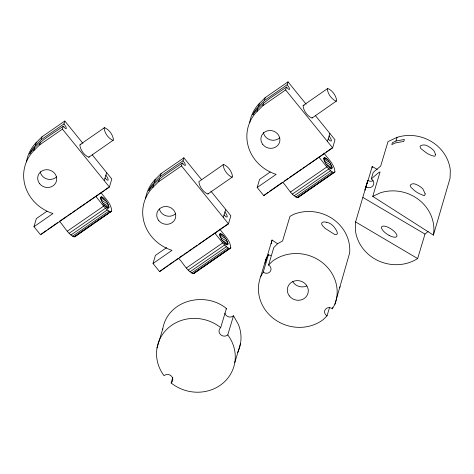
<?xml version="1.0" encoding="UTF-8"?>
<svg xmlns="http://www.w3.org/2000/svg" width="474" height="474" viewBox="0 0 474 474"><rect width="100%" height="100%" fill="white"/><g stroke="black" fill="none" stroke-linecap="round" stroke-linejoin="round"><path stroke-width="0.71" d="M162.736 329.596L162.76 328.861C167.796 299.935 205.236 290.971 226.43 308.521L220.694 327.629A5.173 4.787 16.7 0 0 220.422 334.496A5.173 4.787 16.7 0 0 227.769 334.899L233.498 315.791A5.173 4.787 16.7 0 1 228.456 316.792A5.173 4.787 16.7 0 1 224.877 313.113M373.044 180.79A5.173 4.787 16.7 0 1 367.848 180.381L355.595 221.915L355.364 230.074A39.603 36.67 16.7 0 0 417.647 258.555L424.982 234.097L428.182 231.383M372.185 167.855L372.22 166.493L377.286 169.485M108.949 207.606C108.457 203.222 105.258 199.009 101.495 196.799L100.601 197.22C101.092 201.604 104.292 205.817 108.054 208.027L108.949 207.606L107.734 208.442M66.579 216.44L59.422 221.376C64.292 226.329 67.432 233.611 73.885 236.816L74.845 236.787L111.734 211.072C111.42 203.826 105.21 198.446 101.252 192.936M228.035 243.654L228.006 244.406L227.111 244.827C223.349 242.617 220.149 238.404 219.658 234.02L220.552 233.599C224.267 235.643 226.874 239.637 228.035 243.654L226.217 244.904M174.841 260.712L178.479 258.176C183.349 263.129 186.489 270.411 192.942 273.617L193.902 273.587L230.791 247.872C230.435 240.371 223.894 234.879 219.847 229.155M332.185 167.678L331.841 168.827L331.261 168.845C327.498 166.641 324.299 162.422 323.807 158.043L324.702 157.623C328.417 159.667 331.024 163.66 332.185 167.678L330.372 168.928M269.291 191.514L282.634 182.194C287.499 187.153 290.639 194.429 297.091 197.64L298.057 197.611L334.94 171.89C334.591 164.395 328.044 158.903 323.997 153.179M265.037 263.123L265.985 259.023L268.509 254.497A4.74 4.39 16.7 0 0 270.879 255.622M271.169 243.897L272.064 240.028L277.521 243.766M327.042 315.832A4.74 4.39 16.7 0 1 325.383 309.362A4.74 4.39 16.7 0 1 332.363 308.817L334.893 304.29L349.658 252.915A39.603 36.67 16.7 0 0 293.519 214.414L289.94 216.446L282.605 240.905L277.551 243.766L273.83 247.481L268.557 265.061A4.74 4.39 16.7 0 1 270.216 271.531A4.74 4.39 16.7 0 1 263.236 272.076L260.706 276.609A39.603 36.67 16.7 0 0 275.453 319.926A39.603 36.67 16.7 0 0 323.321 319.547L327.042 315.832L329.578 307.395M64.814 121.03L63.954 123.951L65.821 126.505L66.419 128.525L65.27 128.383L63.291 126.203C51.494 134.557 37.79 141.939 29.56 154.091C31.865 148.249 36.842 144.019 41.197 139.712L42.044 136.773L64.814 121.03L82.944 143.385M183.871 157.83L183.011 160.751L184.878 163.305L185.476 165.325L184.327 165.183L182.348 163.003C170.551 171.357 156.841 178.739 148.611 190.892C150.922 185.05 155.899 180.813 160.253 176.512L161.101 173.573L183.871 157.83L201.533 179.61M288.02 81.848L287.161 84.769L289.027 87.329L289.626 89.343L288.476 89.207L286.497 87.026C274.701 95.375 260.996 102.757 252.766 114.915C255.077 109.073 260.048 104.837 264.403 100.535L265.25 97.597L288.02 81.848L306.151 104.209M92.24 154.85L111.799 178.965L109.417 187.058L40.539 234.796L33.974 226.696L52.94 213.549A41.333 38.228 16.3 0 1 33.808 150.655L34.655 147.764M35.337 145.459L36.184 142.561L42.044 136.773M33.808 150.655L39.662 144.866L62.432 129.124L63.291 126.203M33.974 226.696L36.356 218.597L47.027 211.203M210.835 191.075L230.856 215.765L228.474 223.858L159.596 271.59L153.031 263.491L171.997 250.349A41.333 38.228 16.3 0 1 152.859 187.455L153.712 184.564M154.388 182.259L155.241 179.362L161.101 173.573M152.859 187.455L158.719 181.666L181.489 165.924L182.348 163.003M153.031 263.491L155.413 255.397L166.676 247.594M159.596 271.59L167.565 265.796M315.447 115.674L335.005 139.789L332.624 147.882L263.751 195.614L257.181 187.514L276.152 174.373A41.333 38.228 16.3 0 1 257.015 111.479L257.862 108.587M258.543 106.283L259.397 103.379L265.25 97.597M257.015 111.479L262.869 105.69L285.638 89.947L286.497 87.026M257.181 187.514L259.562 179.421L270.233 172.026M263.751 195.614L268.083 192.361M39.662 144.866L40.533 141.963M158.719 181.666L159.59 178.763M157.024 347.969L162.76 328.861M227.769 334.899A39.603 36.67 16.7 0 1 222.993 383.146A39.603 36.67 16.7 0 1 171.12 382.974L172.814 377.31M262.869 105.69L263.74 102.787M234.79 362.634L240.519 343.526M260.706 276.609L265.985 259.023M265.564 261.689L272.064 240.028M263.236 272.076L268.509 254.497M365.093 190.258L366.562 185.364M366.977 183.965L372.22 166.493M371.272 178.888L373.222 172.388L380.681 166.06L388.016 141.596L397.052 137.365A39.603 36.67 16.7 0 1 450.3 170.083L450.069 178.242L433.402 235.122L372.742 196.384L380.083 171.926L378.732 172.56L371.272 178.888A5.173 4.787 16.7 0 1 373.062 185.63A5.173 4.787 16.7 0 1 365.898 186.88M332.363 308.817L332.784 307.413M395.956 141.027L404.381 139.469L403.812 141.382L395.381 142.935L391.808 144.611L392.383 142.698L395.956 141.027L397.052 137.365M109.417 187.058L104.233 180.635L106.668 172.577M228.474 223.858L223.29 217.436L225.725 209.378M329.874 133.395L327.445 141.453L332.624 147.882M364.921 189.499L367.848 180.381M339.532 287.837L340.166 286.705M226.033 309.007L226.43 308.521M74.845 236.787L78.406 234.032M193.902 273.587L194.429 272.917M298.057 197.611L299.793 196.106M268.557 265.061L272.277 261.346A39.603 36.67 16.7 0 1 320.146 260.967A39.603 36.67 16.7 0 1 334.893 304.29M80.248 144.487L79.822 144.86C80.272 149.861 84.129 155.383 88.816 157.214L113.493 140.008C113.043 135.007 109.186 129.491 104.499 127.654L80.248 144.487L80.959 144.546M104.499 127.654L104.079 128.027C104.523 133.028 108.38 138.544 113.073 140.381M88.816 157.214L89.242 156.847M223.556 164.454L223.136 164.822C223.58 169.822 227.437 175.344 232.13 177.181L232.55 176.808C232.1 171.807 228.243 166.285 223.556 164.454L198.879 181.661C199.329 186.661 203.186 192.177 207.873 194.014L232.13 177.181M303.455 105.305L303.034 105.678C303.479 110.679 307.336 116.201 312.028 118.038L336.7 100.832C336.25 95.831 332.398 90.309 327.706 88.472L303.455 105.305L304.166 105.37M207.873 194.014L208.299 193.641M327.706 88.472L327.285 88.845C327.735 93.846 331.587 99.368 336.279 101.205M312.028 118.038L312.449 117.665M41.232 234.079L46.689 230.269M47.904 229.422L57.603 222.644M86.256 202.884L103.551 190.886M104.742 190.05L108.327 187.538M307.673 164.94L324.963 152.96M326.159 152.124L332.73 147.521M168.78 264.948L173.632 261.559M198.76 244.193L228.581 223.503M41.197 139.712L63.954 123.951M264.403 100.535L287.161 84.769M160.253 176.512L183.011 160.751M67.776 215.617L71.355 213.152M72.546 212.328L76.124 209.864M77.315 209.04L85.065 203.707M100.281 197.634L101.495 196.799M100.476 198.416L102.295 197.166M100.843 199.554L103.267 197.889M101.312 201.006L104.339 198.914M102.414 202.274L105.441 200.188M102.864 204.11L106.502 201.604M103.806 205.586L107.438 203.079M67.302 231.176L103.658 206.125L107.29 209.958L110.241 211.765L111.206 211.736M105.169 206.599L108.196 204.513M106.3 207.47L108.724 205.799M69.139 233.291L105.501 208.24M107.16 208.104L108.979 206.854M70.928 235.009L107.29 209.958M72.546 236.212L108.907 211.161M73.885 236.816L110.241 211.765M79.614 233.196L93.55 223.598M94.764 222.762L108.7 213.158M109.915 212.322L111.734 211.072M284.424 180.961L288.002 178.497M289.792 177.264L301.719 169.04M302.91 168.217L306.482 165.758M179.676 257.352L183.254 254.888M184.445 254.064L187.426 252.008M188.622 251.184L192.201 248.72M193.392 247.896L196.971 245.431M323.487 158.458L324.702 157.623M323.689 159.24L325.502 157.984M324.05 160.378L326.473 158.707M324.518 161.824L327.546 159.738M219.338 234.434L220.552 233.599M219.533 235.217L221.352 233.966M325.62 163.097L328.654 161.006M219.9 236.354L222.324 234.689M220.369 237.806L223.396 235.714M326.071 164.934L329.708 162.428M220.866 239.489L224.498 236.982M327.617 165.989L330.651 163.903M290.509 192L326.87 166.949L330.496 170.776L333.453 172.589L334.413 172.56M328.986 167.002L331.409 165.331M221.921 240.911L225.559 238.404M329.507 168.288L331.93 166.617M292.351 194.115L328.707 169.064M223.467 241.965L226.495 239.88M186.359 267.976L222.715 242.925L226.347 246.758L229.298 248.566L230.263 248.536M224.226 243.399L227.253 241.307M294.141 195.827L330.496 170.776M225.357 244.27L227.781 242.599M188.196 270.091L224.558 245.04M295.758 197.03L332.114 171.979M297.091 197.64L333.453 172.589M189.985 271.809L226.347 246.758M301.008 195.27L310.097 189.008M311.305 188.172L314.943 185.672M316.152 184.836L330.094 175.232M331.913 173.982L334.94 171.89M191.603 273.012L227.964 247.961M192.942 273.617L229.298 248.566M195.643 272.088L199.276 269.582M200.49 268.746L214.426 259.142M215.64 258.306L230.791 247.872M372.742 196.384L380.426 192.788A39.603 36.67 16.7 0 1 433.402 235.122M362.936 197.451L424.982 234.097M355.595 221.915L417.647 258.555M328.204 138.935L330.307 140.944L331.439 140.908L330.941 138.841L329.098 135.961M224.054 214.912L226.157 216.926L227.289 216.885L226.791 214.823L224.949 211.937M104.997 178.111L107.1 180.126L108.232 180.084L107.734 178.023L105.892 175.137M285.638 89.947L327.445 141.453M181.489 165.924L223.29 217.436M62.432 129.124L104.233 180.635M318.99 157.143L326.87 166.949M214.841 233.125L222.715 242.925M95.784 196.325L103.658 206.125M233.498 315.791L238.398 324.447A39.603 36.67 16.7 0 1 237.598 352.638M220.694 327.629A39.603 36.67 16.7 0 0 168.821 327.457A39.603 36.67 16.7 0 0 164.045 375.704A5.173 4.787 16.7 0 1 171.392 376.107A5.173 4.787 16.7 0 1 171.12 382.974M175.623 213.661A9.575 8.852 16.5 0 1 166.226 215.86A9.575 8.852 16.5 0 1 159.371 209.052M145.512 198.73A41.333 38.228 16.3 0 1 155.241 179.362M279.773 137.685A9.575 8.852 16.5 0 1 270.073 139.794A9.575 8.852 16.5 0 1 263.396 132.495M249.668 122.754A41.333 38.228 16.3 0 1 259.397 103.379M306.82 285.917A10.558 9.776 16.7 0 1 292.582 281.39M56.566 176.861A9.575 8.852 16.5 0 1 46.867 178.971A9.575 8.852 16.5 0 1 40.189 171.671M26.455 161.93A41.333 38.228 16.3 0 1 36.184 142.561M435.505 154.411L435.002 156.094L434.131 156.219L431.227 155.324A8.982 3.259 33.9 0 1 425.356 152.101L420.728 148.469L420.035 146.466L420.592 145.719C422.63 144.706 425.243 144.641 427.24 145.826A8.982 3.259 33.9 0 1 432.916 149.695L434.291 151.253L435.505 154.411M425.184 193.807L424.68 195.489L423.815 195.626L419.229 193.599A8.982 3.259 33.9 0 1 413.553 189.73L410.869 187.194L410.164 185.192L411.841 183.948L413.843 183.74L415.242 184.102A8.982 3.259 33.9 0 1 421.113 187.325L422.832 188.806L425.184 193.807M326.663 222.3L324.767 221.968A9.45 3.496 29.2 0 0 322.385 225.541L325.194 228.421L334.573 234.429A9.45 3.194 45.1 0 0 336.765 231.099C334.626 227.076 331.45 223.07 326.663 222.3M389.077 235.365L387.074 234.162A8.976 3.277 32.8 0 1 383.342 226.057A8.976 3.277 32.8 0 1 396.282 233.83A8.976 3.277 32.8 0 1 389.077 235.365M158.553 220.333A9.575 8.852 16.5 0 0 174.953 219.373A9.575 8.852 16.5 0 0 165.26 206.51A9.575 8.852 16.5 0 0 158.553 220.333M262.709 144.351A9.575 8.852 16.5 0 0 279.103 143.397A9.575 8.852 16.5 0 0 269.416 130.528A9.575 8.852 16.5 0 0 262.709 144.351M289.306 295.889A10.558 9.776 16.7 0 0 307.389 294.834A10.558 9.776 16.7 0 0 296.706 280.62A10.558 9.776 16.7 0 0 289.306 295.889M39.496 183.533A9.575 8.852 16.5 0 0 55.896 182.573A9.575 8.852 16.5 0 0 46.203 169.71A9.575 8.852 16.5 0 0 39.496 183.533"/></g></svg>
